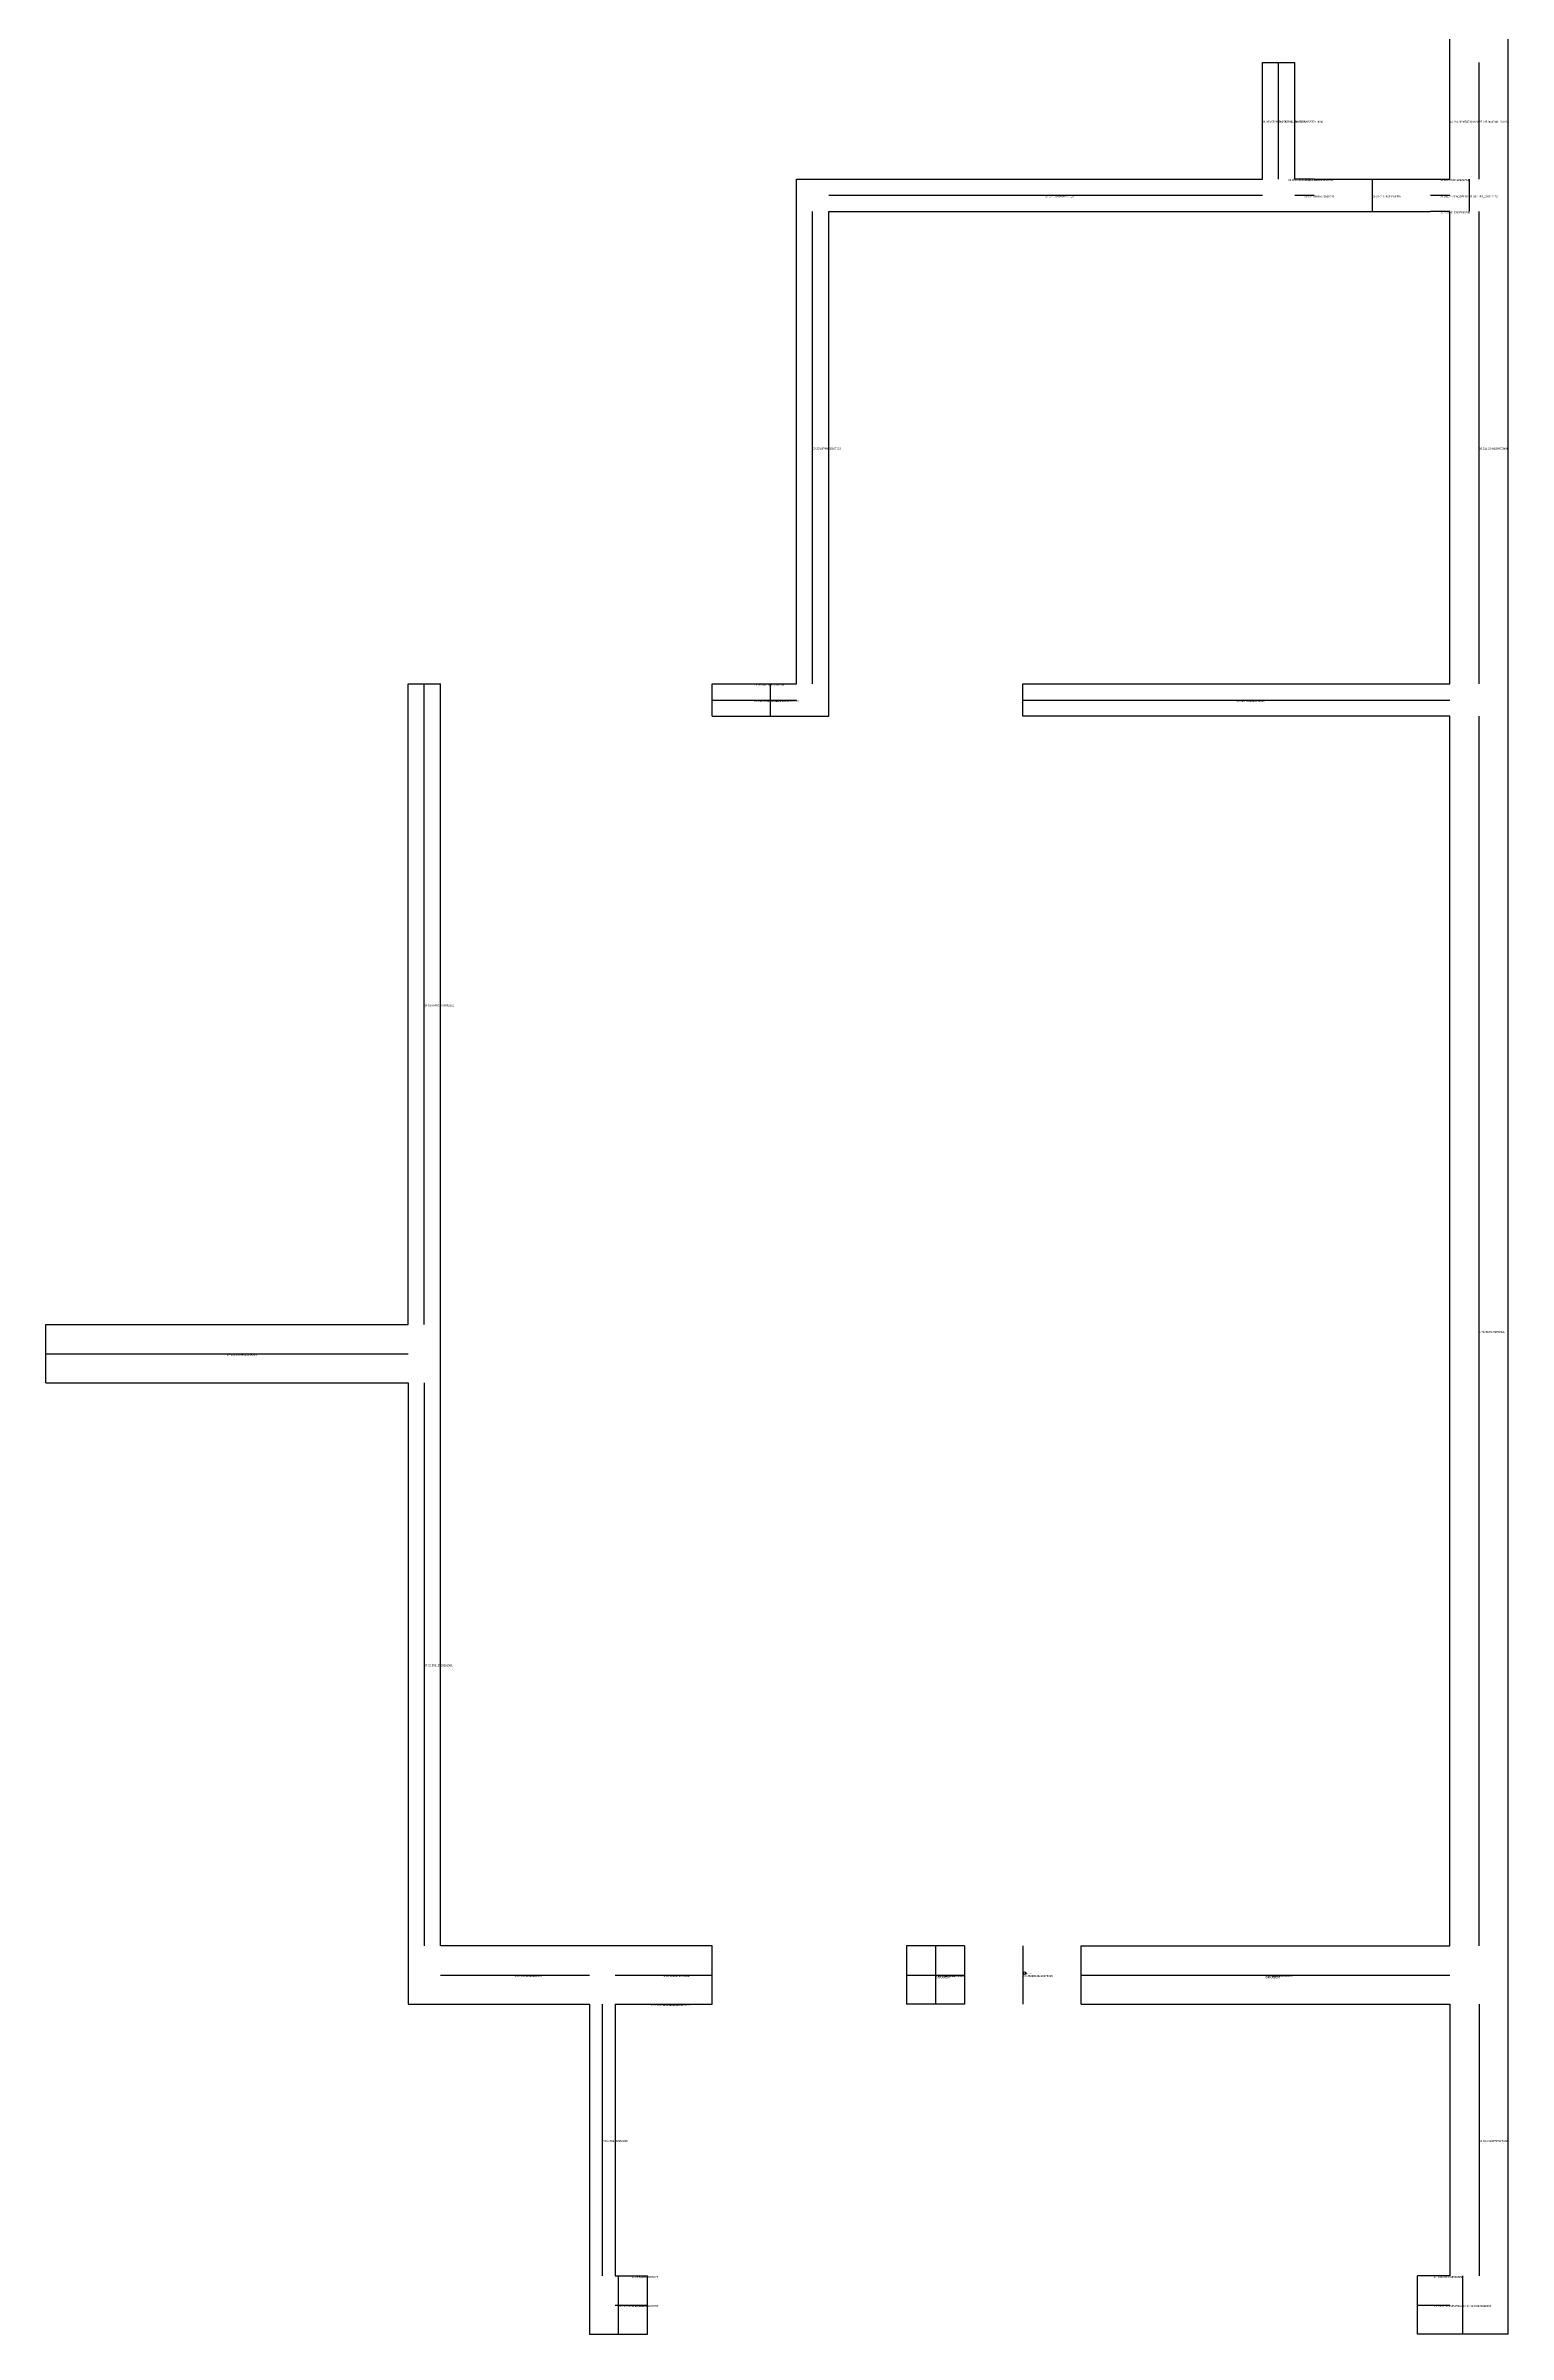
# Model space of a CAD drawing. Header units: metres. Extents: x 328 to 784, y 390 to 981.
# Drawn here: x 558 to 784, y 390 to 743.6 of the extents above; entities that cross this region are included whole.
import ezdxf

# ---------------------------------------------------------------- set-up
doc = ezdxf.new("R2010")
doc.units = ezdxf.units.M

msp = doc.modelspace()

# ---------------------------------------------------------------- linework, layer by layer
at = {"layer": 'centrelines'}
for p, q in [((748.5, 723), (748.5, 741)), ((779.5, 723), (779.5, 741)), ((746, 732), (746, 732)), ((751, 732), (751, 732)), ((775, 732), (775, 732)), ((750, 723), (750, 723)), ((752.5, 723), (752.5, 723)), ((763, 718), (763, 723)), ((773.5, 723), (773.5, 723)), ((778, 718), (778, 723)), ((676.5, 645), (676.5, 718)), ((679, 720.5), (746, 720.5)), ((751, 720.5), (754, 720.5)), ((772, 720.5), (775, 720.5)), ((773.5, 718), (773.5, 718)), ((779.5, 645), (779.5, 718)), ((616.5, 546), (616.5, 645)), ((667.5, 645), (667.5, 645)), ((670, 640), (670, 645)), ((661, 642.5), (674, 642.5)), ((709, 642.5), (775, 642.5)), ((779.5, 450), (779.5, 640)), ((558, 541.5), (614, 541.5)), ((616.5, 537), (616.5, 450)), ((695.5, 450), (695.5, 441)), ((709, 450), (709, 441)), ((619, 445.5), (642, 445.5)), ((646, 445.5), (661, 445.5)), ((691, 445.5), (700, 445.5)), ((718, 445.5), (775, 445.5)), ((644, 441), (644, 399)), ((651.5, 441), (651.5, 441)), ((653.5, 441), (653.5, 441)), ((779.5, 441), (779.5, 399)), ((646.5, 390), (646.5, 399)), ((648.5, 399), (648.5, 399)), ((772.5, 399), (772.5, 399)), ((777, 390), (777, 399)), ((646, 394.5), (651, 394.5)), ((770, 394.5), (775, 394.5))]:
    msp.add_line(p, q, dxfattribs=at)
at = {"layer": 'entity_location'}
msp.add_circle((709.26, 445.8), 0.2, dxfattribs=at)
at = {"layer": 'wall'}
for p, q in [((775, 741), (775, 759)), ((784, 741), (784, 759)), ((746, 723), (746, 741)), ((746, 741), (751, 741)), ((751, 723), (751, 741)), ((775, 723), (775, 741)), ((784, 390), (784, 741)), ((674, 645), (674, 723)), ((674, 723), (746, 723)), ((754, 723), (751, 723)), ((754, 723), (772, 723)), ((772, 723), (775, 723)), ((679, 640), (679, 718)), ((679, 718), (754, 718)), ((754, 718), (772, 718)), ((775, 718), (772, 718)), ((775, 645), (775, 718)), ((614, 546), (614, 645)), ((614, 645), (619, 645)), ((619, 450), (619, 645)), ((661, 640), (661, 645)), ((661, 645), (674, 645)), ((709, 640), (709, 645)), ((709, 645), (775, 645)), ((661, 640), (679, 640)), ((775, 640), (709, 640)), ((775, 450), (775, 640)), ((558, 537), (558, 546)), ((558, 546), (614, 546)), ((558, 537), (614, 537)), ((614, 537), (614, 441)), ((661, 450), (619, 450)), ((661, 441), (661, 450)), ((700, 450), (691, 450)), ((691, 450), (691, 441)), ((700, 450), (700, 441)), ((718, 441), (718, 450)), ((718, 450), (775, 450)), ((614, 441), (642, 441)), ((642, 441), (642, 390)), ((646, 441), (661, 441)), ((646, 441), (646, 399)), ((700, 441), (691, 441)), ((718, 441), (775, 441)), ((775, 441), (775, 399)), ((646, 399), (651, 399)), ((651, 390), (651, 399)), ((775, 399), (770, 399)), ((770, 390), (770, 399)), ((642, 390), (651, 390)), ((784, 390), (770, 390))]:
    msp.add_line(p, q, dxfattribs=at)

# ---------------------------------------------------------------- texts
at = {"layer": 'centrelines', "char_height": 0.3, "attachment_point": 1}
for s, insert in [('38 288.55239590187216', (746, 732)), ('31 279.9674236052782', (748.5, 732)), ('39 289.2315255619088', (751, 732)), ('40 293.65685473019204', (775, 732)), ('37 285.96429411512014', (779.5, 732)), ('32 280.1815935061131', (750, 723)), ('33 280.5560023216469', (752.5, 723)), ('36 284.5500118976784', (773.5, 723)), ('27 274.7039999784814', (712.5, 720.5)), ('29 277.85685771519843', (752.5, 720.5)), ('28 277.4579244769405', (763, 720.5)), ('35 281.77734510004353', (773.5, 720.5)), ('30 279.68137097630245', (773.5, 718)), ('34 280.7491236843432', (778, 720.5)), ('23 201.8799530167723', (676.5, 681.5)), ('26 211.2244150473989', (779.5, 681.5)), ('24 203.53430441419255', (667.5, 645)), ('22 199.83943637601317', (667.5, 642.5)), ('21 198.1328296185757', (670, 642.5)), ('20 196.7039999784814', (742, 642.5)), ('19 136.54831033892322', (616.5, 595.5)), ('9 70.3647178670396', (779.5, 545)), ('18 135.03299581039215', (586, 541.5)), ('17 92.85619559591301', (616.5, 493.5)), ('8 67.26163149483973', (630.5, 445.5)), ('4 48.26188790701497', (653.5, 445.5)), ('2 9.265709362173455', (695.5, 445.5)), ('3 13.760980184166783', (695.5, 445.5)), ('0 0.26098018416678315', (709, 445.5)), ('1 8.744031298792601', (746.5, 445.5)), ('6 57.959748516035795', (651.5, 441)), ('5 55.96685204034122', (653.5, 441)), ('7 65.4369708254028', (644, 420)), ('10 70.40256757317462', (779.5, 420)), ('11 76.6926484805074', (648.5, 399)), ('14 78.67044708962389', (772.5, 399)), ('13 78.28669268586675', (646.5, 394.5)), ('12 77.62487636207551', (648.5, 394.5)), ('15 79.50162354565984', (772.5, 394.5)), ('16 82.33128459840653', (777, 394.5))]:
    msp.add_mtext(s, dxfattribs=dict(at, insert=insert))
at = {"layer": 'chosen_line', "color": 3, "char_height": 0.5, "attachment_point": 1}
for insert in [(695.5, 445.5), (746.5, 445.5)]:
    msp.add_mtext('chosen', dxfattribs=dict(at, insert=insert))
at = {"layer": 'debug', "insert": (709.26, 445.8), "char_height": 0.2, "attachment_point": 1}
msp.add_mtext('709, 445', dxfattribs=at)

doc.saveas('drawing.dxf')
